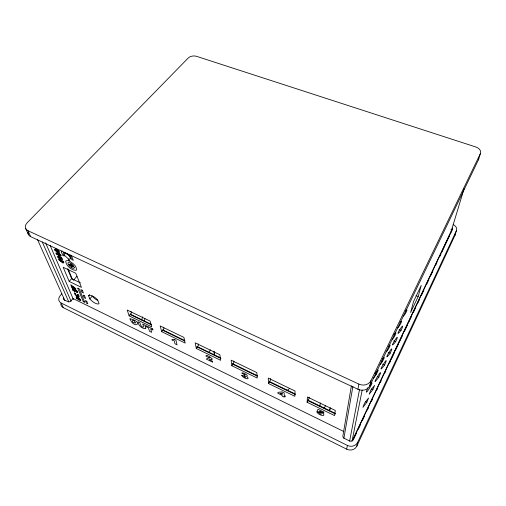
<?xml version="1.0" encoding="UTF-8"?>
<svg xmlns="http://www.w3.org/2000/svg" width="506" height="506" viewBox="0 0 506 506"><rect width="100%" height="100%" fill="white"/><g stroke="black" fill="none" stroke-linecap="round" stroke-linejoin="round"><path stroke-width="0.76" d="M77.273 298.629C72.712 290.975 87.437 305.7 76.754 298.559M77.424 292.209C76.729 293.202 76.482 291.228 76.229 290.811C72.048 287.889 78.424 294.271 72.953 290.299L72.269 288.496L74.325 290.558C72.946 287.952 77.722 290.64 77.424 292.209L77.355 292.493M307.104 402.264L307.433 397.001L335.295 410.448L334.586 415.597L307.104 402.264L309.014 398.684L309.115 397.172M319.963 406.286L320.285 402.959M75.356 293.379C74.711 293.619 79.145 298.648 78.076 295.219C76.343 293.423 79.493 295.472 79.214 296.497C77.943 297.686 75.071 295.226 74.584 293.67L74.357 293.018L74.743 293.082M351.392 385.806L343.03 435.078A2.72 2.517 29.7 0 0 344.289 438.354L349.526 440.947A2.739 2.524 31.1 0 0 352.853 439.935L452.332 229.18A2.214 1.613 14.2 0 0 452.181 228.004M343.871 438.348L352.903 386.331M76.773 297.37C77.823 296.832 79.568 298.3 79.859 299.495L77.064 298.129L76.773 297.37L77.064 298.129M60.815 303.657A6.844 5.224 -23.3 0 0 63.269 307.616L346.692 449.17L347.388 445.438A7.925 7.305 31.2 0 0 357.672 442.307L456.393 230.673A6.407 4.662 14.2 0 0 453.155 224.55M357.925 389.272L358.899 384.098A9.272 8.159 19.3 0 0 370.987 380.594L480.384 153.552A7.305 4.82 11.7 0 0 475.627 146.917L196.619 56.349A6.123 3.738 -5.4 0 0 188.226 58.013L27.172 222.804A7.944 5.522 -19.6 0 0 27.956 230.704L30.695 236.669L357.925 389.272A9.159 8.09 20 0 0 369.867 385.8L478.423 159.852L480.384 153.552M349.614 441.188L359.545 389.424M362.169 390.12L352.018 441.188L451.295 230.97L464.04 188.795M346.692 449.17A7.843 7.248 32.3 0 0 356.863 446.058L357.672 442.307M369.867 385.8L370.987 380.594M88.601 295.814L88.651 295.637A6.565 2.321 37.6 0 1 92.465 296.004A6.565 2.321 37.6 0 1 97.702 300.026L99.075 303.619A6.565 2.321 37.6 0 1 92.49 301.475L89.834 298.926L88.601 295.814L89.549 294.675M418.19 296.522L421.239 285.447L413.547 301.57L410.619 312.48L418.19 296.522L416.052 295.656M144.299 320.975L144.956 318.723M141.718 319.849L142.616 316.838M450.397 233.987L452.332 229.18M356.863 446.058L454.875 235.537L456.393 230.673M63.775 262.291L62.617 261.564L63.275 263.126L62.643 262.829L58.974 259.989L58.645 259.224L63.452 261.52M70.34 264.132L73.332 266.649L71.688 266.004L71.789 266.991L70.941 265.65L69.075 264.455L70.713 265.093L70.34 264.132L70.713 265.093M75.375 293.948L75.52 294.612M70.948 285.017L75.938 288.705C72.826 289.71 69.025 285.049 74.768 287.939L71.245 285.726M76.678 291.791L77.032 292.493M353.226 440.024L356.585 432.896M358.267 429.328L360.62 424.338M362.302 420.777L364.655 415.787M367.343 410.081L368.691 407.229M371.379 401.524L372.726 398.671M376.426 390.834L377.767 387.982M380.461 382.277L381.132 380.854M384.497 373.719L385.838 370.873M389.538 363.03L390.543 360.892M391.22 359.462L394.579 352.334M395.256 350.905L398.614 343.776M399.291 342.353L402.649 335.225M404.332 331.658L407.697 324.529M408.367 323.106L411.732 315.972M413.408 312.411L415.761 307.42M417.444 303.853L419.797 298.863M421.479 295.302L423.832 290.311M426.526 284.606L428.879 279.616M430.555 276.048L432.915 271.058M435.603 265.359L436.95 262.506M439.638 256.801L440.979 253.949M441.656 252.526L449.726 235.41M328.932 410.625L330.317 407.899M329.387 410.815L330.797 408.045M324.137 408.298L325.535 405.584M367.786 387.773L366.217 392.036C366.907 393.839 376.306 376.458 369.633 385.477M268.471 383.51L268.275 378.108L295.011 391.005L294.853 396.318L268.471 383.51L270.476 380.069L270.425 378.52M231.837 365.73L231.16 360.196L256.852 372.593L257.2 378.039L231.837 365.73L233.924 362.416L233.766 361.025M366.825 402.302L368.558 397.994L364.522 403.206L362.91 407.381L366.825 402.302L365.471 401.663M208.82 352.378L210.49 349.855M372.878 389.576L374.623 385.382L370.765 390.132L369.165 394.269L372.878 389.576L371.537 388.956M378.785 377.166C386.008 361.543 367.451 392.454 378.785 377.166L377.457 376.559M196.29 348.476L195.164 342.828L219.863 354.744L220.679 360.316L196.29 348.476L198.453 345.282L198.181 343.865M384.547 365.054C391.517 349.994 373.826 379.127 384.547 365.054L382.574 364.168M373.131 378.071C374.548 378.475 382.068 364.13 375.623 372.701M390.17 353.226C396.97 338.634 379.943 366.249 390.17 353.226L388.216 352.366M379.949 364.409C381.069 364.87 387.273 352.954 382.397 359.152M395.66 341.683C402.34 327.49 385.85 353.751 395.66 341.683L393.725 340.842M401.024 330.412C407.627 316.541 391.555 341.626 401.024 330.412L399.107 329.589M161.705 331.689L160.168 325.94L183.912 337.401L185.171 343.081L161.705 331.689L163.938 328.609L163.565 327.167M129.131 315.877L127.215 310.039L150.086 321.076L151.737 326.851L129.131 315.877L131.427 312.904L130.953 311.437M89.834 298.926L92.187 296.086L92.434 296.408A6.546 2.34 37.6 0 0 97.595 300.362M61.776 293.822L60.233 295.612A6.907 5.25 -23 0 0 60.549 302.714L347.388 445.438M73.414 280.324L76.956 276.232M69.189 281.456L63.18 267.276L75.767 273.265L81.472 287.383L69.189 281.456L71.624 278.648L67.481 268.699M386.021 351.778C387.198 352.195 392.953 341 388.412 346.648M392.08 339.311C393.63 339.147 398.741 328.704 393.763 334.985M397.362 327.818C398.589 328.476 404.079 317.819 399.993 322.556M73.908 289.59L74.521 289.413M403.099 315.984C404.37 316.528 409.354 306.718 405.565 310.956M287.225 390.442L289.609 388.45M58.626 251.754C55.009 246.96 54.091 251.33 58.209 251.722M60.125 255.328C56.514 250.565 55.635 254.891 59.708 255.29M61.605 258.844C58.007 254.132 57.153 258.408 61.188 258.813M61.985 250.85L61.321 251.887L62.668 255.309L64.268 256.061L63.149 253.342L63.294 252.513C67.045 252.899 71.004 255.562 71.707 259.546L73.326 260.299L71.814 256.725L70.353 254.992M72.023 267.035L71.485 266.782M71.991 286.301L71.46 286.042M72.269 288.496L72.794 288.755M78.209 296.352L76.703 295.7M80.783 300.532L80.068 299.995M75.046 291.317L74.888 290.653M69.474 264.505L69.126 264.404L69.29 264.809M72.934 266.592L73.281 266.694L73.123 266.289M78.101 288.262L77.741 288.205L83.205 301.456L84.654 302.164L79.227 288.92L78.101 288.262L78.746 288.572M75.666 293.942L75.755 293.632M55.945 249.104C49.038 248.965 67.368 256.548 55.945 249.104L58.766 250.843M57.463 252.696C50.581 252.507 68.816 260.097 57.463 252.696L60.265 254.423M58.962 256.245C52.105 256.011 70.245 263.607 58.962 256.245L61.745 257.965M381.043 360.923L382.422 361.543M374.946 373.599L376.337 374.231M27.956 230.704L358.899 384.098M57.899 252.114L55.097 250.388M71.624 278.648L80.479 282.898M59.398 255.675L56.615 253.955M59.67 258.598L60.878 259.186M130.112 314.049L151.421 324.365M162.787 329.861L184.804 340.519M196.878 346.363L220.312 357.71M232.387 363.555L257.244 375.591M269.318 381.435L295.599 394.155M307.673 399.999L335.37 413.402M130.15 314.555L151.332 324.814M162.698 330.317L184.722 340.987M197.251 347.053L220.926 358.52M232.766 364.257L257.396 376.186M269.363 381.979L295.023 394.408M307.958 400.67L335.402 413.965M74.812 289.508L76.159 290.292M74.527 292.993L75.584 293.505M77.462 297.237L78.474 297.737M83.673 301.797L84.3 302.101M343.859 431.548L72.984 298.496L70.954 300.899A2.391 1.822 -23 0 1 67.893 301.665L64.047 299.761A2.385 1.815 -23 0 1 63.459 297.775M77.235 296.725L78.36 297.281M60.631 258.604L58.633 257.459M76.767 296.13L77.816 296.68M72.946 266.162L71.46 265.441L71.036 264.461M69.467 264.942L70.941 265.65L71.365 266.63M30.695 236.669L29.98 236.27A7.862 5.503 -19.8 0 1 28.051 232.488M58.487 257.794L59.284 258.37M57.665 250.445L58.234 250.868M55.616 250.362L56.185 250.78M59.17 254.025L59.733 254.448M57.134 253.936L57.697 254.354M60.657 257.56L61.22 257.978M78.36 295.004L77.437 294.46L78.076 295.219M76.09 290.665L76.355 290.988M62.377 260.988L61.612 260.628M76.937 291.102L77.285 291.728M62.921 261.71L63.117 262.121M25.705 228.642L28.462 234.62M61.194 303.094L63.269 307.616M37.545 239.686L64.857 300.501M79.499 298.685L79.859 299.495M72.175 287.876L71.776 286.775M42.27 241.963L68.765 301.867M72.915 288.894L73.459 290.134M45.559 242.785L71.118 301.272M50.088 245.334L73.459 299.603M78.247 295.479L78.455 295.966M73.908 289.755L74.11 290.235M70.903 284.865L71.34 285.896M63.351 261.324L63.826 262.456M68.177 269.129L72.415 279.331M76.039 296.978L76.634 298.42M72.244 288.565L72.953 290.299M71.688 266.004L72.054 266.959M213.817 351.196L214.405 354.858L214.342 351.847M64.275 299.603A2.378 1.809 -23.1 0 1 64.547 299.16M451.301 229.597A2.207 1.613 14.3 0 1 451.744 231.134M455.179 233.74A6.35 4.649 14.4 0 1 454.875 235.537M478.714 157.992A7.229 4.807 11.9 0 1 478.423 159.852M450.991 229.775A1.569 1.145 14.3 0 1 451.295 230.97M284.195 396.356L284.195 397.134L282.171 396.147L282.171 395.369L277.952 393.314L277.939 392.352L282.165 391.865L284.201 392.858L284.195 395.452L285.251 395.97L285.245 396.868L284.195 396.356M244.145 374.984L244.113 375.787C247.257 376.515 245.094 378.785 243.797 376.173L241.59 375.243C242.918 377.274 245.486 378.811 247.902 378.792L248.123 377.944L246.555 376.483C249.509 375.844 243.677 372.625 242.096 372.814C239.939 373.112 248.174 375.515 244.145 374.984M130.004 318.976C134.678 330.089 144.267 322.246 130.168 318.717L130.004 318.976M323.815 412.118L323.714 413.029L319.805 411.125L319.533 411.644L322.803 413.269L323.796 414.363L323.796 415.312C321.215 415.995 318.084 414.016 316.674 411.827L319.122 412.89L320.26 414.034L321.38 414.161L320.842 412.877L317.06 411.15L318.027 409.303L323.815 412.118M70.505 258.288L70.189 259.072L68.759 258.927L69.727 261.305C72.756 263.114 76.646 265.928 76.545 269.806L76.077 270.33C71.416 270.318 66.046 265.84 65.679 261.134L67.045 260.476L69.044 260.982L68.07 258.604L64.774 255.6L64.243 254.316L64.578 253.544C67.241 253.411 69.708 255.872 70.505 258.288M212.128 358.994L211.837 359.564L209.187 359.583L212.545 361.221L212.71 362.214L206.284 359.077C207.207 357.584 212.887 358.463 208.061 357.223L205.885 356.072L205.986 355.693L207.08 355.497L209.788 356.705L212.128 358.994M145.76 328.211L145.564 328.717C141.927 328.755 138.214 325.529 137.948 321.734L140.168 322.815C139.295 325.794 146 330.317 142.635 324.017L144.868 325.105L145.76 328.211M135.355 322.936C130.105 323.195 132.92 316.592 135.355 322.936M74.331 267.819L73.281 268.471C70.872 267.668 68.361 265.72 67.88 263.095L68.253 262.576C71.074 262.456 73.731 265.182 74.331 267.819M174.235 339.381L171.97 339.349L172.223 340.38L174.235 340.785L174.968 343.776L177.056 344.801L175.955 340.222L174.235 339.381M282.165 393.137L279.932 393.377L282.171 394.465L282.165 393.137M61.858 261.204L59.993 260.324L62.213 262.038L61.858 261.204M82.333 290.292L80.871 289.584L81.972 292.291L83.427 292.999L82.333 290.292M84.572 295.827L83.123 295.125L84.205 297.768L85.647 298.47L84.572 295.827M152.692 328.906L145.842 325.579L146.183 326.712L148.467 327.825L149.479 331.259L151.705 332.347L150.718 328.919L153.014 330.038L152.692 328.906M86.766 301.247L85.331 300.545L86.387 303.138L87.816 303.84L86.766 301.247"/></g></svg>
